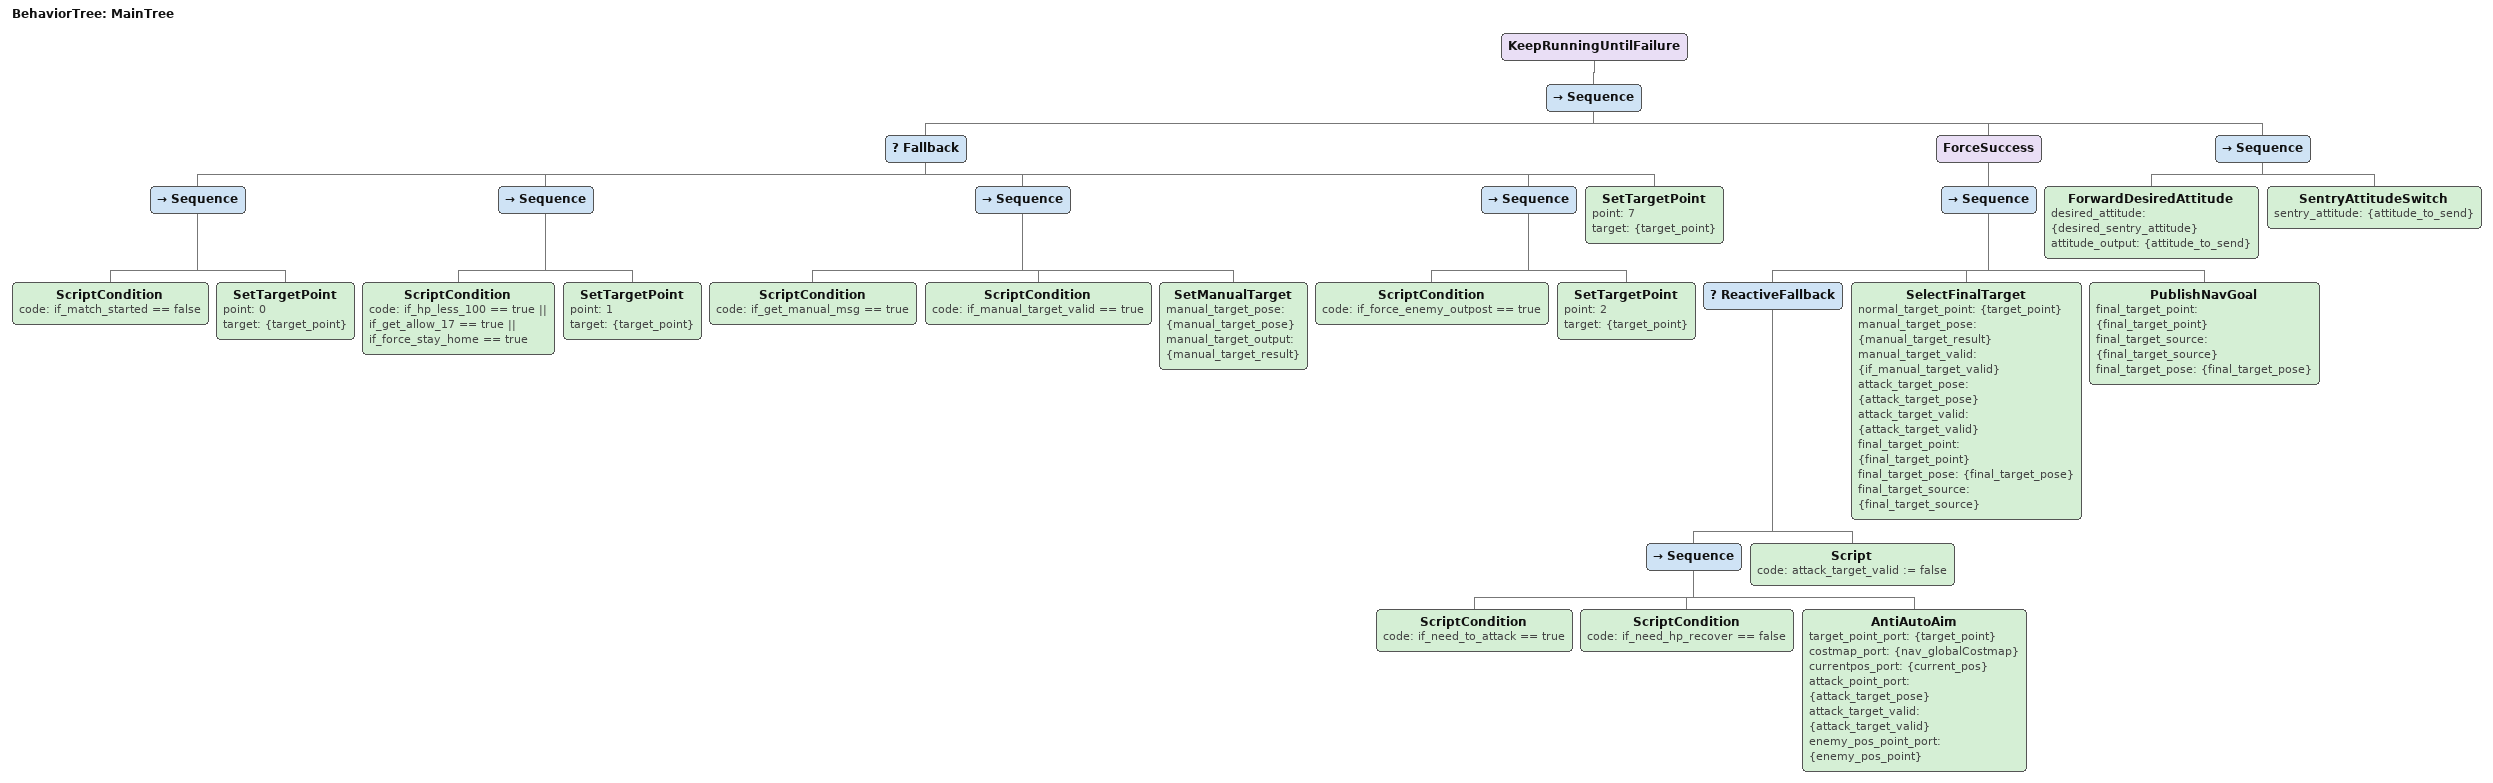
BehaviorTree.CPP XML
<?xml version="1.0" encoding="UTF-8"?>
<root BTCPP_format="4" main_tree_to_execute="MainTree">
  <BehaviorTree ID="MainTree">
    <KeepRunningUntilFailure>
      <Sequence>
      <!-- 目标点决策 -->
        <Fallback>
          <Sequence>
            <ScriptCondition code="if_match_started == false"/>
            <SetTargetPoint point="0" target="{target_point}"/>
          </Sequence>

          <Sequence>
            <ScriptCondition code="if_hp_less_100 == true || if_get_allow_17 == true || if_force_stay_home == true"/>
            <SetTargetPoint point="1" target="{target_point}"/>
          </Sequence>

          <Sequence>
            <ScriptCondition code="if_get_manual_msg == true"/>
            <ScriptCondition code="if_manual_target_valid == true"/>
            <SetManualTarget
                manual_target_pose="{manual_target_pose}"
                manual_target_output="{manual_target_result}"/>
          </Sequence>

          <Sequence>
            <ScriptCondition code="if_force_enemy_outpost == true"/>
            <SetTargetPoint point="2" target="{target_point}"/>
          </Sequence>

          <SetTargetPoint point="7" target="{target_point}"/>
        </Fallback>

        <ForceSuccess>
          <Sequence>
            <ReactiveFallback>
              <Sequence>
                <ScriptCondition code="if_need_to_attack == true"/>
                <ScriptCondition code="if_need_hp_recover == false"/>
                <AntiAutoAim
                    target_point_port="{target_point}"
                    costmap_port="{nav_globalCostmap}"
                    currentpos_port="{current_pos}"
                    attack_point_port="{attack_target_pose}"
                    attack_target_valid="{attack_target_valid}"
                    enemy_pos_point_port="{enemy_pos_point}"/>
              </Sequence>
              <Script code="attack_target_valid := false"/>
            </ReactiveFallback>

            <SelectFinalTarget
                normal_target_point="{target_point}"
                manual_target_pose="{manual_target_result}"
                manual_target_valid="{if_manual_target_valid}"
                attack_target_pose="{attack_target_pose}"
                attack_target_valid="{attack_target_valid}"
                final_target_point="{final_target_point}"
                final_target_pose="{final_target_pose}"
                final_target_source="{final_target_source}"/>

            <PublishNavGoal
                final_target_point="{final_target_point}"
                final_target_source="{final_target_source}"
                final_target_pose="{final_target_pose}"/>
          </Sequence>
        </ForceSuccess>

        <Sequence>
          <ForwardDesiredAttitude desired_attitude="{desired_sentry_attitude}"
                                  attitude_output="{attitude_to_send}"/>
          <SentryAttitudeSwitch sentry_attitude="{attitude_to_send}"/>
        </Sequence>
      </Sequence>
    </KeepRunningUntilFailure>
  </BehaviorTree>

</root>
